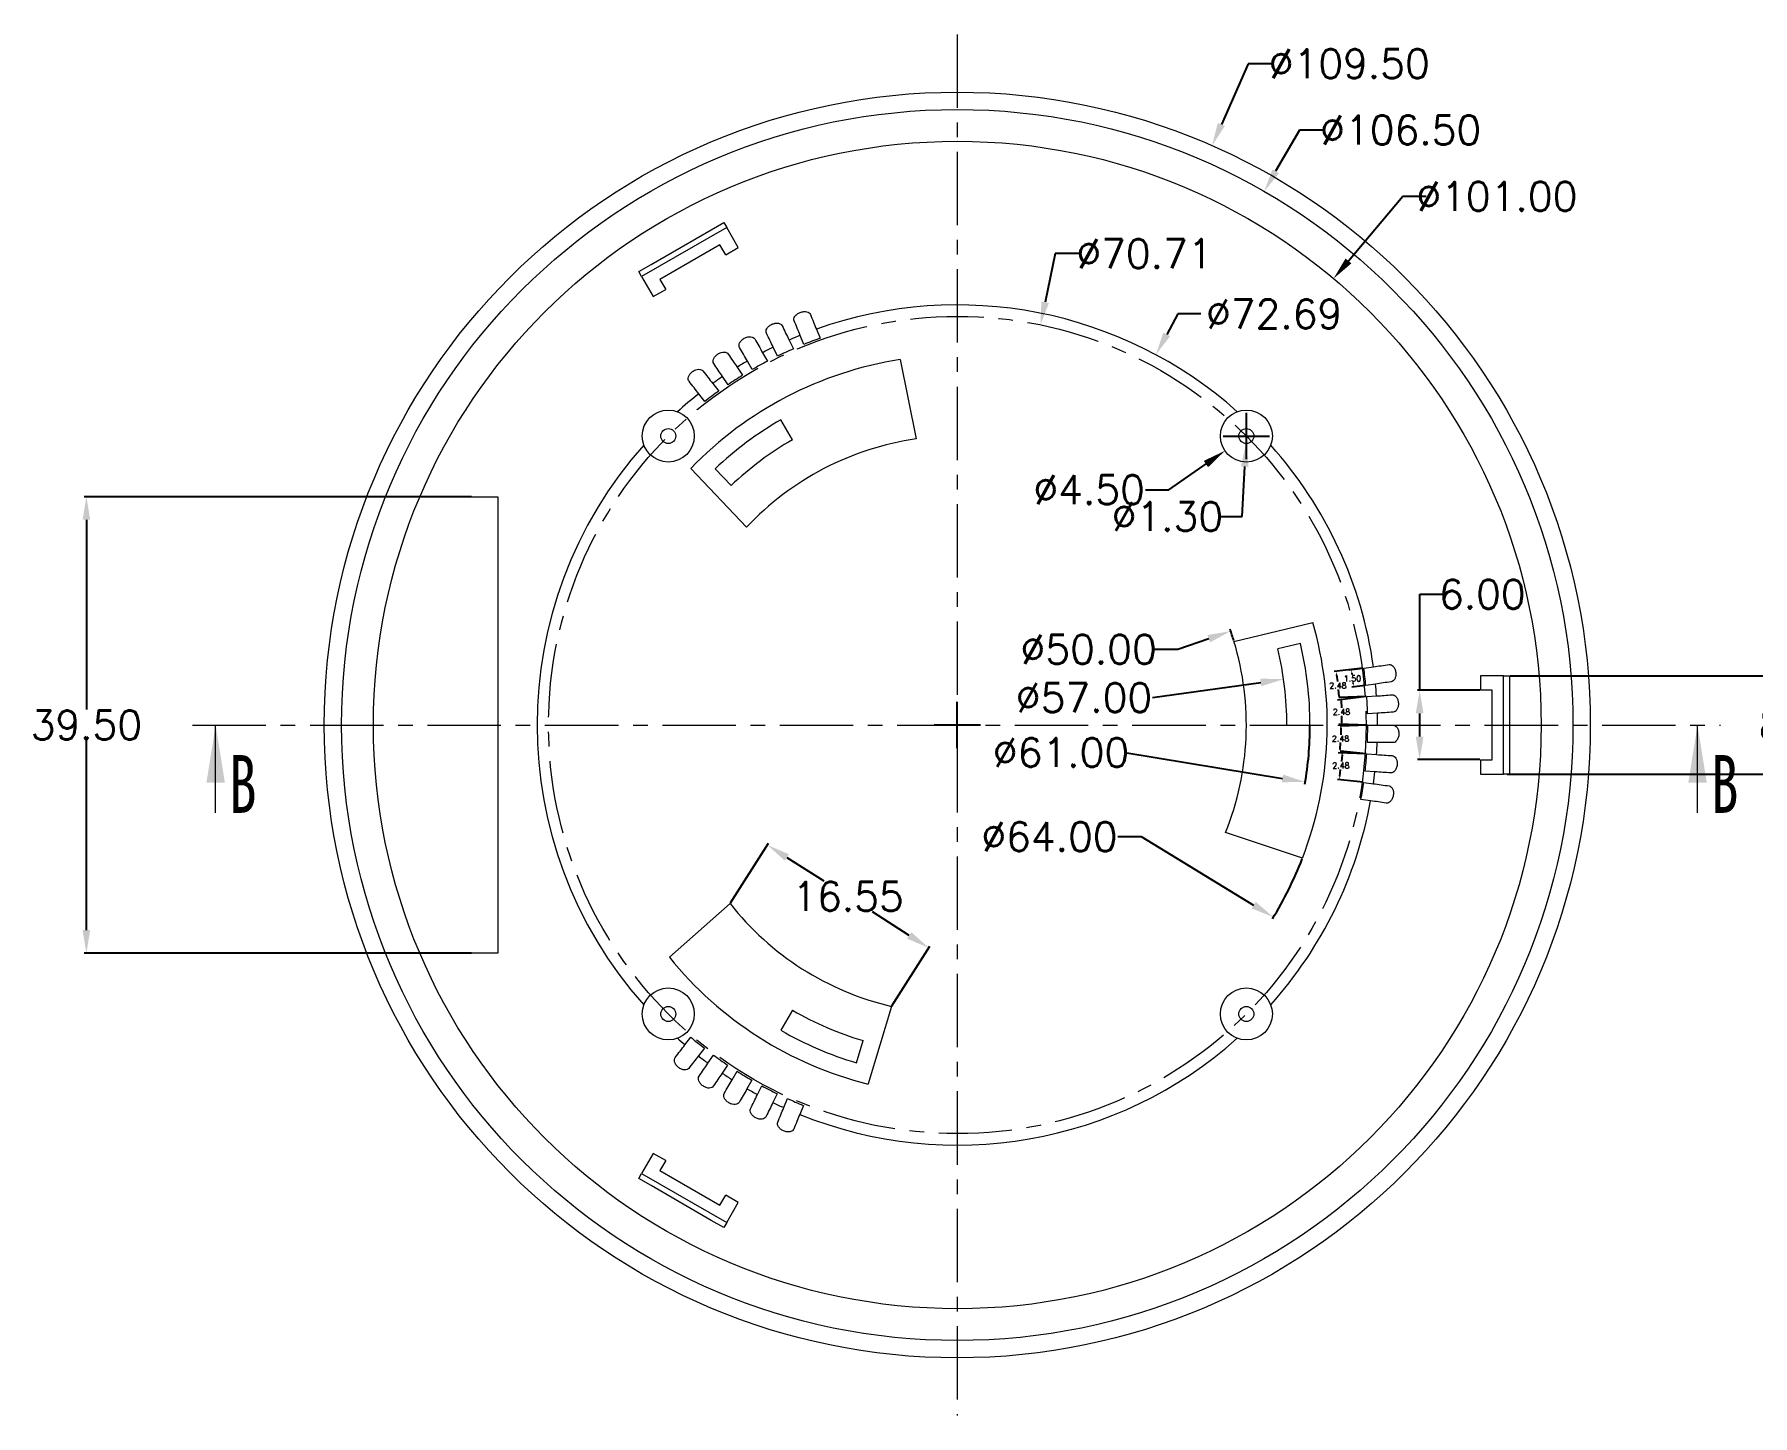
# Model space of a CAD drawing. Header units: inches. Extents: x 1184 to 3641, y 573 to 1047.
# Drawn here: x 1362.3 to 1510.9, y 822.8 to 942.3 of the extents above; entities that cross this region are included whole.
import ezdxf

# ---------------------------------------------------------------- set-up
doc = ezdxf.new("R2010")
doc.units = ezdxf.units.IN
doc.linetypes.add('CENTER', pattern=[10.16, 6.35, -1.27, 1.27, -1.27])
doc.styles.add('SLDTEXTSTYLE6', font='TXT', dxfattribs={"width": 0.7})
doc.styles.get("Standard").update_dxf_attribs({"font": 'txt', "bigfont": 'gbcbig.shx'})
doc.dimstyles.new('1', dxfattribs={"dimtxt": 0.5, "dimasz": 0.3, "dimexe": 0.18, "dimexo": 0.0625, "dimgap": 0.09, "dimtad": 0, "dimtih": 1, "dimtoh": 1, "dimzin": 0, "dimdsep": 46, "dimtxsty": 'Standard', "dimcen": 0, "dimadec": 0, "dimazin": 2, "dimtfac": 1, "dimtofl": 0, "dimtmove": 0, "dimatfit": 3, "dimfxl": 1, "dimtolj": 1, "dimtzin": 0, "dimarcsym": 0})
doc.dimstyles.new('2.5', dxfattribs={"dimtxt": 2.5, "dimasz": 2, "dimexe": 0.18, "dimexo": 0.0625, "dimgap": 0.09, "dimtad": 0, "dimtih": 1, "dimtoh": 1, "dimzin": 0, "dimdsep": 46, "dimtxsty": 'Standard', "dimcen": 2, "dimadec": 0, "dimazin": 0, "dimtfac": 1, "dimtofl": 0, "dimtmove": 0, "dimatfit": 3, "dimfxl": 1, "dimtolj": 1, "dimtzin": 0, "dimarcsym": 0})

# ---------------------------------------------------------------- blocks, each defined once
blk = doc.blocks.new('*D96')
at = {"color": 0, "lineweight": -2, "transparency": 16777216}
for p, q in [((1467.31, 939.75), (1465, 934.49)), ((1469.31, 939.75), (1467.31, 939.75)), ((1442.16, 880.54), (1442.16, 884.54)), ((1440.16, 882.54), (1444.16, 882.54))]:
    blk.add_line(p, q, dxfattribs=at)
at = {"color": 0, "transparency": 16777216}
blk.add_solid([(1464.69, 934.62), (1465.3, 934.36), (1464.19, 932.66)], dxfattribs=at)
at = {"layer": 'Defpoints', "color": 0, "transparency": 16777216}
for p in [(1464.19, 932.66), (1420.13, 832.42)]:
    blk.add_point(p, dxfattribs=at)
at = {"color": 0, "transparency": 16777216, "insert": (1476.06, 939.75), "char_height": 2.5, "attachment_point": 5}
blk.add_mtext('\\A1;∅109.50', dxfattribs=at)
blk = doc.blocks.new('*D97')
at = {"color": 0, "lineweight": -2, "transparency": 16777216}
for p, q in [((1471.75, 934.01), (1469.69, 930.44)), ((1473.75, 934.01), (1471.75, 934.01)), ((1442.16, 880.54), (1442.16, 884.54)), ((1440.16, 882.54), (1444.16, 882.54))]:
    blk.add_line(p, q, dxfattribs=at)
at = {"color": 0, "transparency": 16777216}
blk.add_solid([(1469.41, 930.6), (1469.98, 930.27), (1468.7, 928.7)], dxfattribs=at)
at = {"layer": 'Defpoints', "color": 0, "transparency": 16777216}
for p in [(1468.7, 928.7), (1415.62, 836.37)]:
    blk.add_point(p, dxfattribs=at)
at = {"color": 0, "transparency": 16777216, "insert": (1480.51, 934.01), "char_height": 2.5, "attachment_point": 5}
blk.add_mtext('\\A1;∅106.50', dxfattribs=at)
blk = doc.blocks.new('*D98')
at = {"color": 0, "lineweight": -2, "transparency": 16777216}
for p, q in [((1480.7, 928.27), (1475.99, 922.68)), ((1482.7, 928.27), (1480.7, 928.27)), ((1442.16, 880.54), (1442.16, 884.54)), ((1440.16, 882.54), (1444.16, 882.54))]:
    blk.add_line(p, q, dxfattribs=at)
at = {"color": 0, "transparency": 16777216}
blk.add_solid([(1475.74, 922.9), (1476.24, 922.47), (1474.7, 921.16)], dxfattribs=at)
at = {"layer": 'Defpoints', "color": 0, "transparency": 16777216}
for p in [(1474.7, 921.16), (1409.62, 843.92)]:
    blk.add_point(p, dxfattribs=at)
at = {"color": 0, "transparency": 16777216, "insert": (1488.83, 928.27), "char_height": 2.5, "attachment_point": 5}
blk.add_mtext('\\A1;∅101.00', dxfattribs=at)
blk = doc.blocks.new('*D99')
at = {"color": 0, "lineweight": -2, "transparency": 16777216}
for p, q in [((1461.22, 918.1), (1460.28, 916.33)), ((1463.22, 918.1), (1461.22, 918.1)), ((1442.16, 880.54), (1442.16, 884.54)), ((1440.16, 882.54), (1444.16, 882.54))]:
    blk.add_line(p, q, dxfattribs=at)
at = {"color": 0, "transparency": 16777216}
blk.add_solid([(1459.98, 916.49), (1460.57, 916.18), (1459.33, 914.57)], dxfattribs=at)
at = {"layer": 'Defpoints', "color": 0, "transparency": 16777216}
for p in [(1459.33, 914.57), (1424.99, 850.5)]:
    blk.add_point(p, dxfattribs=at)
at = {"color": 0, "transparency": 16777216, "insert": (1469.56, 918.1), "char_height": 2.5, "attachment_point": 5}
blk.add_mtext('\\A1;∅72.69', dxfattribs=at)
blk = doc.blocks.new('*D100')
at = {"color": 0, "lineweight": -2, "transparency": 16777216}
for p, q in [((1467.16, 905.54), (1467.16, 909.54)), ((1465.16, 907.54), (1469.16, 907.54)), ((1460.45, 902.89), (1463.67, 905.12)), ((1458.45, 902.89), (1460.45, 902.89))]:
    blk.add_line(p, q, dxfattribs=at)
at = {"color": 0, "transparency": 16777216}
blk.add_solid([(1463.48, 905.39), (1463.85, 904.84), (1465.31, 906.26)], dxfattribs=at)
at = {"layer": 'Defpoints', "color": 0, "transparency": 16777216}
for p in [(1469.01, 908.82), (1465.31, 906.26)]:
    blk.add_point(p, dxfattribs=at)
at = {"color": 0, "transparency": 16777216, "insert": (1453.56, 902.89), "char_height": 2.5, "attachment_point": 5}
blk.add_mtext('\\A1;∅4.50', dxfattribs=at)
blk = doc.blocks.new('*D101')
at = {"color": 0, "lineweight": -2, "transparency": 16777216}
for p, q in [((1467.16, 905.54), (1467.16, 909.54)), ((1465.16, 907.54), (1469.16, 907.54)), ((1466.79, 900.58), (1467.02, 904.89)), ((1464.79, 900.58), (1466.79, 900.58))]:
    blk.add_line(p, q, dxfattribs=at)
at = {"color": 0, "transparency": 16777216}
blk.add_solid([(1466.69, 904.91), (1467.35, 904.87), (1467.13, 906.89)], dxfattribs=at)
at = {"layer": 'Defpoints', "color": 0, "transparency": 16777216}
for p in [(1467.19, 908.19), (1467.13, 906.89)]:
    blk.add_point(p, dxfattribs=at)
at = {"color": 0, "transparency": 16777216, "insert": (1460.33, 900.58), "char_height": 2.5, "attachment_point": 5}
blk.add_mtext('\\A1;∅1.30', dxfattribs=at)
blk = doc.blocks.new('*D102')
at = {"color": 0, "lineweight": -2, "transparency": 16777216}
for p, q in [((1459.24, 889.09), (1461.24, 889.09)), ((1461.24, 889.09), (1463.91, 890.01))]:
    blk.add_line(p, q, dxfattribs=at)
blk.add_arc((1442.16, 882.54), 25, 16.9614, 19.3633, dxfattribs=at)
at = {"color": 0, "transparency": 16777216}
blk.add_solid([(1463.8, 890.32), (1464.02, 889.69), (1465.8, 890.66)], dxfattribs=at)
at = {"layer": 'Defpoints', "color": 0, "transparency": 16777216}
for p in [(1465.8, 890.66), (1418.51, 874.42)]:
    blk.add_point(p, dxfattribs=at)
at = {"color": 0, "transparency": 16777216, "insert": (1453.52, 889.09), "char_height": 2.5, "attachment_point": 5}
blk.add_mtext('\\A1;∅50.00', dxfattribs=at)
blk = doc.blocks.new('*D103')
at = {"color": 0, "lineweight": -2, "transparency": 16777216}
blk.add_line((1459.05, 884.91), (1468.4, 886.22), dxfattribs=at)
at = {"color": 0, "transparency": 16777216}
blk.add_solid([(1468.36, 886.55), (1468.45, 885.89), (1470.38, 886.5)], dxfattribs=at)
at = {"layer": 'Defpoints', "color": 0, "transparency": 16777216}
for p in [(1470.38, 886.5), (1413.94, 878.57)]:
    blk.add_point(p, dxfattribs=at)
at = {"color": 0, "transparency": 16777216, "insert": (1453.12, 884.91), "char_height": 2.5, "attachment_point": 5}
blk.add_mtext('\\A1;∅57.00', dxfattribs=at)
blk = doc.blocks.new('*D104')
at = {"color": 0, "lineweight": -2, "transparency": 16777216}
blk.add_line((1456.64, 880.16), (1470.28, 877.92), dxfattribs=at)
blk.add_arc((1442.16, 882.54), 30.5, 350.3394, 359.8826, dxfattribs=at)
at = {"color": 0, "transparency": 16777216}
blk.add_solid([(1470.34, 878.25), (1470.23, 877.59), (1472.26, 877.6)], dxfattribs=at)
at = {"layer": 'Defpoints', "color": 0, "transparency": 16777216}
for p in [(1412.06, 887.48), (1472.26, 877.6)]:
    blk.add_point(p, dxfattribs=at)
at = {"color": 0, "transparency": 16777216, "insert": (1451.13, 880.16), "char_height": 2.5, "attachment_point": 5}
blk.add_mtext('\\A1;∅61.00', dxfattribs=at)
blk = doc.blocks.new('*D105')
at = {"color": 0, "lineweight": -2, "transparency": 16777216}
for p, q in [((1456.05, 872.88), (1458.05, 872.88)), ((1458.05, 872.88), (1467.79, 866.95))]:
    blk.add_line(p, q, dxfattribs=at)
blk.add_arc((1442.16, 882.54), 32, 328.3829, 338.7929, dxfattribs=at)
at = {"color": 0, "transparency": 16777216}
blk.add_solid([(1467.97, 867.24), (1467.62, 866.67), (1469.5, 865.92)], dxfattribs=at)
at = {"layer": 'Defpoints', "color": 0, "transparency": 16777216}
for p in [(1414.81, 899.16), (1469.5, 865.92)]:
    blk.add_point(p, dxfattribs=at)
at = {"color": 0, "transparency": 16777216, "insert": (1450.13, 872.88), "char_height": 2.5, "attachment_point": 5}
blk.add_mtext('\\A1;∅64.00', dxfattribs=at)
blk = doc.blocks.new('*D106')
at = {"color": 0, "lineweight": -2, "transparency": 16777216}
for p, q in [((1400.13, 902.29), (1366.65, 902.29)), ((1366.83, 900.29), (1366.83, 883.88)), ((1366.83, 864.79), (1366.83, 881.2)), ((1400.13, 862.79), (1366.65, 862.79))]:
    blk.add_line(p, q, dxfattribs=at)
at = {"color": 0, "transparency": 16777216}
for points in [[(1366.5, 900.29), (1367.16, 900.29), (1366.83, 902.29)], [(1366.5, 864.79), (1367.16, 864.79), (1366.83, 862.79)]]:
    blk.add_solid(points, dxfattribs=at)
at = {"layer": 'Defpoints', "color": 0, "transparency": 16777216}
for p in [(1400.19, 902.29), (1366.83, 862.79), (1400.19, 862.79)]:
    blk.add_point(p, dxfattribs=at)
at = {"color": 0, "transparency": 16777216, "insert": (1366.83, 882.54), "char_height": 2.5, "attachment_point": 5}
blk.add_mtext('\\A1;39.50', dxfattribs=at)
blk = doc.blocks.new('*D107')
at = {"color": 0, "lineweight": -2, "transparency": 16777216}
for p, q in [((1422.53, 867.15), (1425.82, 872.31)), ((1427.41, 871.08), (1430.6, 869.05)), ((1438, 864.33), (1434.81, 866.37)), ((1436.49, 858.25), (1439.78, 863.41))]:
    blk.add_line(p, q, dxfattribs=at)
at = {"color": 0, "transparency": 16777216}
for points in [[(1427.59, 871.36), (1427.23, 870.8), (1425.73, 872.16)], [(1438.18, 864.62), (1437.82, 864.05), (1439.69, 863.26)]]:
    blk.add_solid(points, dxfattribs=at)
at = {"layer": 'Defpoints', "color": 0, "transparency": 16777216}
for p in [(1425.73, 872.16), (1422.5, 867.09), (1436.46, 858.2)]:
    blk.add_point(p, dxfattribs=at)
at = {"color": 0, "transparency": 16777216, "insert": (1432.71, 867.71), "char_height": 2.5, "attachment_point": 5}
blk.add_mtext('\\A1;16.55', dxfattribs=at)
blk = doc.blocks.new('*D108')
at = {"color": 0, "lineweight": -2, "transparency": 16777216}
for p, q in [((1489.97, 886.79), (1515.41, 886.79)), ((1515.23, 884.79), (1515.23, 883.88)), ((1515.23, 880.29), (1515.23, 881.2)), ((1489.72, 878.29), (1515.41, 878.29))]:
    blk.add_line(p, q, dxfattribs=at)
at = {"color": 0, "transparency": 16777216}
for points in [[(1514.89, 884.79), (1515.56, 884.79), (1515.23, 886.79)], [(1514.89, 880.29), (1515.56, 880.29), (1515.23, 878.29)]]:
    blk.add_solid(points, dxfattribs=at)
at = {"layer": 'Defpoints', "color": 0, "transparency": 16777216}
for p in [(1489.91, 886.79), (1515.23, 886.79), (1489.66, 878.29)]:
    blk.add_point(p, dxfattribs=at)
at = {"color": 0, "transparency": 16777216, "insert": (1515.23, 882.54), "char_height": 2.5, "attachment_point": 5}
blk.add_mtext('\\A1;8.50', dxfattribs=at)
blk = doc.blocks.new('*D109')
at = {"color": 0, "lineweight": -2, "transparency": 16777216}
for p, q in [((1482.15, 885.54), (1482.15, 893.85)), ((1482.15, 893.85), (1484.15, 893.85)), ((1487.35, 885.54), (1481.97, 885.54)), ((1482.15, 881.54), (1482.15, 883.54)), ((1487.35, 879.54), (1481.97, 879.54))]:
    blk.add_line(p, q, dxfattribs=at)
at = {"color": 0, "transparency": 16777216}
for points in [[(1481.81, 883.54), (1482.48, 883.54), (1482.15, 885.54)], [(1481.81, 881.54), (1482.48, 881.54), (1482.15, 879.54)]]:
    blk.add_solid(points, dxfattribs=at)
at = {"layer": 'Defpoints', "color": 0, "transparency": 16777216}
for p in [(1482.15, 885.54), (1487.41, 885.54), (1487.41, 879.54)]:
    blk.add_point(p, dxfattribs=at)
at = {"color": 0, "transparency": 16777216, "insert": (1487.57, 893.85), "char_height": 2.5, "attachment_point": 5}
blk.add_mtext('\\A1;6.00', dxfattribs=at)
blk = doc.blocks.new('*D121')
at = {"color": 0, "lineweight": -2, "transparency": 16777216}
for p, q in [((1450.63, 923.32), (1449.76, 919.11)), ((1452.63, 923.32), (1450.63, 923.32)), ((1442.16, 880.54), (1442.16, 884.54)), ((1440.16, 882.54), (1444.16, 882.54))]:
    blk.add_line(p, q, dxfattribs=at)
at = {"color": 0, "transparency": 16777216}
blk.add_solid([(1449.43, 919.18), (1450.08, 919.04), (1449.35, 917.15)], dxfattribs=at)
at = {"layer": 'Defpoints', "color": 0, "transparency": 16777216}
for p in [(1449.35, 917.15), (1434.97, 847.92)]:
    blk.add_point(p, dxfattribs=at)
at = {"color": 0, "transparency": 16777216, "insert": (1458.35, 923.32), "char_height": 2.5, "attachment_point": 5}
blk.add_mtext('\\A1;∅70.71', dxfattribs=at)
blk = doc.blocks.new('*D235')
at = {"color": 0, "lineweight": -2, "transparency": 16777216}
for p, q in [((1477.22, 887.44), (1476.06, 887.28)), ((1477.43, 885.96), (1476.27, 885.8)), ((1476.28, 887.01), (1476.29, 886.9)), ((1476.4, 886.12), (1476.39, 886.22))]:
    blk.add_line(p, q, dxfattribs=at)
at = {"color": 0, "transparency": 16777216}
for points in [[(1476.33, 887.02), (1476.23, 887), (1476.24, 887.31)], [(1476.45, 886.12), (1476.35, 886.11), (1476.44, 885.82)]]:
    blk.add_solid(points, dxfattribs=at)
at = {"layer": 'Defpoints', "color": 0, "transparency": 16777216}
for p in [(1476.24, 887.31), (1477.28, 887.45), (1477.49, 885.97)]:
    blk.add_point(p, dxfattribs=at)
at = {"color": 0, "transparency": 16777216, "insert": (1476.34, 886.56), "char_height": 0.5, "attachment_point": 5}
blk.add_mtext('\\A1;1.50', dxfattribs=at)
blk = doc.blocks.new('*D236')
at = {"color": 0, "lineweight": -2, "transparency": 16777216}
for p, q in [((1477.22, 887.45), (1474.76, 887.16)), ((1474.97, 886.88), (1475.04, 886.29)), ((1477.51, 884.99), (1475.05, 884.7)), ((1475.19, 885.01), (1475.12, 885.61))]:
    blk.add_line(p, q, dxfattribs=at)
at = {"color": 0, "transparency": 16777216}
for points in [[(1475.02, 886.88), (1474.92, 886.87), (1474.94, 887.18)], [(1475.24, 885.02), (1475.14, 885.01), (1475.23, 884.72)]]:
    blk.add_solid(points, dxfattribs=at)
at = {"layer": 'Defpoints', "color": 0, "transparency": 16777216}
for p in [(1477.28, 887.45), (1475.23, 884.72), (1477.57, 884.99)]:
    blk.add_point(p, dxfattribs=at)
at = {"color": 0, "transparency": 16777216, "insert": (1475.08, 885.95), "char_height": 0.5, "attachment_point": 5}
blk.add_mtext('\\A1;2.48', dxfattribs=at)
blk = doc.blocks.new('*D237')
at = {"color": 0, "lineweight": -2, "transparency": 16777216}
for p, q in [((1477.51, 884.99), (1475.17, 884.91)), ((1475.36, 884.62), (1475.38, 884.02)), ((1475.43, 882.74), (1475.41, 883.34)), ((1477.6, 882.51), (1475.26, 882.43))]:
    blk.add_line(p, q, dxfattribs=at)
at = {"color": 0, "transparency": 16777216}
for points in [[(1475.41, 884.62), (1475.31, 884.62), (1475.35, 884.92)], [(1475.48, 882.74), (1475.38, 882.74), (1475.44, 882.44)]]:
    blk.add_solid(points, dxfattribs=at)
at = {"layer": 'Defpoints', "color": 0, "transparency": 16777216}
for p in [(1477.57, 884.99), (1475.44, 882.44), (1477.66, 882.52)]:
    blk.add_point(p, dxfattribs=at)
at = {"color": 0, "transparency": 16777216, "insert": (1475.39, 883.68), "char_height": 0.5, "attachment_point": 5}
blk.add_mtext('\\A1;2.48', dxfattribs=at)
blk = doc.blocks.new('*D238')
at = {"color": 0, "lineweight": -2, "transparency": 16777216}
for p, q in [((1477.6, 882.52), (1475.17, 882.61)), ((1475.34, 882.3), (1475.32, 881.7)), ((1477.51, 880.04), (1475.09, 880.13)), ((1475.28, 880.42), (1475.3, 881.02))]:
    blk.add_line(p, q, dxfattribs=at)
at = {"color": 0, "transparency": 16777216}
for points in [[(1475.29, 882.3), (1475.39, 882.3), (1475.35, 882.6)], [(1475.23, 880.42), (1475.33, 880.42), (1475.27, 880.12)]]:
    blk.add_solid(points, dxfattribs=at)
at = {"layer": 'Defpoints', "color": 0, "transparency": 16777216}
for p in [(1477.66, 882.52), (1475.27, 880.12), (1477.57, 880.04)]:
    blk.add_point(p, dxfattribs=at)
at = {"color": 0, "transparency": 16777216, "insert": (1475.31, 881.36), "char_height": 0.5, "attachment_point": 5}
blk.add_mtext('\\A1;2.48', dxfattribs=at)
blk = doc.blocks.new('*D239')
at = {"color": 0, "lineweight": -2, "transparency": 16777216}
for p, q in [((1477.51, 880.05), (1475.29, 880.28)), ((1475.44, 879.96), (1475.38, 879.37)), ((1475.24, 878.1), (1475.3, 878.69)), ((1477.25, 877.58), (1475.03, 877.82))]:
    blk.add_line(p, q, dxfattribs=at)
at = {"color": 0, "transparency": 16777216}
for points in [[(1475.39, 879.97), (1475.49, 879.96), (1475.47, 880.26)], [(1475.19, 878.1), (1475.29, 878.09), (1475.21, 877.8)]]:
    blk.add_solid(points, dxfattribs=at)
at = {"layer": 'Defpoints', "color": 0, "transparency": 16777216}
for p in [(1477.57, 880.04), (1475.21, 877.8), (1477.31, 877.58)]:
    blk.add_point(p, dxfattribs=at)
at = {"color": 0, "transparency": 16777216, "insert": (1475.34, 879.03), "char_height": 0.5, "attachment_point": 5}
blk.add_mtext('\\A1;2.48', dxfattribs=at)

msp = doc.modelspace()

# ---------------------------------------------------------------- linework, layer by layer
at = {"color": 1, "linetype": 'CENTER', "lineweight": 0}
for p, q in [((1442.159, 942.288), (1442.159, 822.788)), ((1376.011, 882.538), (1508.183, 882.538))]:
    msp.add_line(p, q, dxfattribs=at)
at = {"color": 7, "linetype": 'Continuous', "lineweight": 15}
for p, q in [((1420.882, 925.391), (1421.965, 926.016)), ((1421.965, 926.016), (1422.215, 925.583)), ((1422.215, 925.583), (1414.854, 921.333)), ((1415.686, 922.391), (1420.882, 925.391)), ((1423.215, 923.851), (1422.215, 925.583)), ((1421.632, 924.092), (1416.436, 921.092)), ((1422.132, 923.226), (1421.632, 924.092)), ((1422.132, 923.226), (1423.215, 923.851)), ((1414.604, 921.766), (1415.686, 922.391)), ((1414.854, 921.333), (1414.604, 921.766)), ((1414.854, 921.333), (1415.854, 919.601)), ((1415.854, 919.601), (1416.936, 920.226)), ((1416.436, 921.092), (1416.936, 920.226)), ((1427.608, 915.843), (1427.979, 915.083)), ((1428.88, 915.461), (1428.564, 916.245)), ((1429.967, 916.777), (1430.283, 915.993)), ((1424.428, 913.293), (1424.005, 914.025)), ((1425.32, 914.747), (1425.743, 914.015)), ((1426.616, 914.455), (1426.246, 915.215)), ((1437.206, 914.152), (1438.614, 907.286)), ((1422.326, 911.981), (1421.853, 912.682)), ((1423.114, 913.494), (1423.587, 912.793)), ((1420.32, 910.526), (1419.8, 911.192)), ((1421.001, 912.09), (1421.522, 911.424)), ((1427.909, 907.22), (1426.909, 908.952)), ((1423.93, 899.646), (1419.115, 904.741)), ((1421.211, 904.707), (1422.585, 903.253)), ((1395.681, 902.288), (1402.409, 902.288)), ((1402.409, 902.288), (1402.409, 862.788)), ((1466.09, 889.772), (1472.909, 891.394)), ((1471.831, 889.595), (1469.886, 889.133)), ((1477.317, 887.458), (1478.154, 887.575)), ((1478.331, 886.085), (1477.493, 885.968)), ((1487.409, 886.788), (1487.409, 885.538)), ((1489.409, 886.788), (1487.409, 886.788)), ((1489.409, 878.288), (1489.409, 886.788)), ((1489.409, 886.788), (1489.909, 886.788)), ((1489.909, 886.788), (1489.909, 885.538)), ((1477.574, 884.993), (1478.417, 885.052)), ((1488.409, 885.538), (1487.409, 885.538)), ((1488.409, 879.538), (1488.409, 885.538)), ((1489.909, 885.538), (1489.909, 879.538)), ((1478.49, 883.554), (1477.646, 883.495)), ((1470.659, 882.538), (1472.659, 882.538)), ((1477.659, 882.517), (1478.504, 882.517)), ((1477.571, 880.04), (1478.414, 879.981)), ((1478.473, 881.017), (1477.627, 881.017)), ((1478.278, 878.487), (1477.434, 878.546)), ((1487.409, 879.538), (1487.409, 878.288)), ((1487.409, 879.538), (1488.409, 879.538)), ((1489.909, 879.538), (1489.909, 878.288)), ((1477.311, 877.576), (1478.148, 877.459)), ((1487.409, 878.288), (1489.409, 878.288)), ((1489.909, 878.288), (1489.409, 878.288)), ((1477.907, 875.978), (1477.07, 876.095)), ((1472.015, 871.021), (1465.363, 873.234)), ((1417.257, 862.441), (1422.5, 867.095)), ((1402.409, 862.788), (1395.681, 862.788)), ((1427.909, 857.856), (1426.909, 856.124)), ((1436.458, 858.197), (1434.453, 851.48)), ((1418.603, 854.859), (1419.124, 855.526)), ((1420.286, 854.577), (1419.766, 853.911)), ((1433.435, 853.313), (1434.007, 855.229)), ((1420.592, 853.284), (1421.065, 853.985)), ((1422.29, 853.119), (1421.817, 852.419)), ((1422.685, 851.851), (1423.108, 852.583)), ((1424.391, 851.805), (1423.968, 851.073)), ((1424.873, 850.567), (1425.244, 851.327)), ((1426.578, 850.64), (1426.207, 849.881)), ((1427.145, 849.439), (1427.462, 850.223)), ((1428.841, 849.631), (1428.524, 848.847)), ((1415.854, 845.476), (1414.854, 843.743)), ((1416.936, 844.851), (1415.854, 845.476)), ((1416.936, 844.851), (1416.436, 843.985)), ((1414.604, 843.31), (1414.854, 843.743)), ((1415.686, 842.685), (1414.604, 843.31)), ((1414.854, 843.743), (1422.215, 839.493)), ((1420.882, 839.685), (1415.686, 842.685)), ((1416.436, 843.985), (1421.632, 840.985)), ((1421.632, 840.985), (1422.132, 841.851)), ((1423.215, 841.226), (1422.132, 841.851)), ((1422.215, 839.493), (1423.215, 841.226)), ((1421.965, 839.06), (1420.882, 839.685)), ((1422.215, 839.493), (1421.965, 839.06))]:
    msp.add_line(p, q, dxfattribs=at)
at = {"color": 7, "linetype": 'Continuous', "lineweight": 0}
for p, q in [((1378.011, 874.938), (1378.011, 882.538)), ((1506.183, 874.938), (1506.183, 882.538))]:
    msp.add_line(p, q, dxfattribs=at)
at = {"color": 7, "linetype": 'Continuous', "lineweight": 15}
for centre, radius in [((1442.159, 882.538), 54.75), ((1442.159, 882.538), 53.25), ((1442.159, 882.538), 50.5), ((1417.159, 907.538), 2.25), ((1467.159, 907.538), 2.25), ((1417.159, 907.538), 0.65), ((1467.159, 907.538), 0.65), ((1417.159, 857.538), 2.25), ((1467.159, 857.538), 2.25), ((1417.159, 857.538), 0.65), ((1467.159, 857.538), 0.65)]:
    msp.add_circle(centre, radius, dxfattribs=at)
at = {"color": 1, "linetype": 'CENTER', "lineweight": 0}
msp.add_circle((1442.159, 882.538), 35.355, dxfattribs=at)
at = {"color": 7, "linetype": 'Continuous', "lineweight": 15}
for radius, start, end in [(36.345, 48.2299, 109.60088), (36.345, 111.96622, 113.60088), (35.5, 109.54371, 111.96542), (32, 98.9048, 136.06508), (36.345, 119.96622, 121.60088), (35.5, 117.54371, 119.96542), (36.345, 115.96622, 117.60088), (35.5, 113.54371, 115.96542), (36.345, 123.96622, 125.60088), (35.5, 121.54371, 123.96542), (36.345, 127.96622, 131.7701), (35.5, 125.54371, 127.96542), (30.5, 120, 133.37835), (36.345, 138.2299, 221.7701), (28.5, 120, 133.37835), (25, 98.15171, 136.81816), (36.345, 7.96622, 41.7701), (32, 338.9048, 16.06508), (25, 338.15171, 16.81816), (28.5, 0, 13.37835), (30.5, 0, 13.37835), (35.5, 5.54371, 7.96542), (36.345, 3.96622, 5.60088), (35.5, 1.54371, 3.96542), (36.345, 359.96622, 1.60088), (35.5, 357.54371, 359.96542), (35.5, 353.54371, 355.96542), (36.345, 355.96622, 357.60088), (36.345, 351.96622, 353.60088), (35.5, 349.54371, 351.96542), (36.345, 318.2299, 349.60088), (25, 218.15171, 256.81816), (32, 218.9048, 256.06508), (28.5, 240, 253.37835), (30.5, 240, 253.37835), (36.345, 228.2299, 229.60088), (35.5, 229.54371, 231.96542), (36.345, 247.96622, 311.7701), (36.345, 231.96622, 233.60088), (35.5, 233.54371, 235.96542), (36.345, 235.96622, 237.60088), (35.5, 237.54371, 239.96542), (36.345, 239.96622, 241.60088), (35.5, 241.54371, 243.96542), (35.5, 245.54371, 247.96542), (36.345, 243.96622, 245.60088)]:
    msp.add_arc((1442.159, 882.538), radius, start, end, dxfattribs=at)
for points in [[(1425.645, 916.445), (1425.62, 916.498), (1425.61, 916.556), (1425.62, 916.684), (1425.641, 916.753), (1425.719, 916.893), (1425.775, 916.964), (1425.924, 917.097), (1426.014, 917.157), (1426.21, 917.247), (1426.315, 917.278), (1426.511, 917.305), (1426.604, 917.303), (1426.844, 917.258), (1426.956, 917.18), (1427.007, 917.075)], [(1428.051, 917.515), (1428.029, 917.569), (1428.023, 917.627), (1428.042, 917.755), (1428.068, 917.822), (1428.155, 917.956), (1428.217, 918.023), (1428.374, 918.146), (1428.469, 918.199), (1428.67, 918.275), (1428.776, 918.298), (1428.975, 918.312), (1429.067, 918.303), (1429.303, 918.242), (1429.409, 918.156), (1429.453, 918.048)], [(1423.32, 915.211), (1423.291, 915.261), (1423.277, 915.319), (1423.278, 915.447), (1423.295, 915.517), (1423.362, 915.662), (1423.414, 915.738), (1423.553, 915.881), (1423.639, 915.946), (1423.828, 916.05), (1423.93, 916.088), (1424.124, 916.129), (1424.217, 916.133), (1424.459, 916.105), (1424.576, 916.035), (1424.635, 915.934)], [(1421.087, 913.817), (1421.055, 913.865), (1421.036, 913.922), (1421.029, 914.05), (1421.04, 914.121), (1421.097, 914.27), (1421.144, 914.349), (1421.272, 914.502), (1421.354, 914.573), (1421.535, 914.69), (1421.634, 914.734), (1421.825, 914.789), (1421.917, 914.8), (1422.161, 914.789), (1422.283, 914.727), (1422.348, 914.63)], [(1418.957, 912.271), (1418.921, 912.317), (1418.898, 912.372), (1418.882, 912.499), (1418.889, 912.571), (1418.935, 912.724), (1418.976, 912.806), (1419.094, 912.967), (1419.17, 913.044), (1419.342, 913.173), (1419.438, 913.224), (1419.625, 913.292), (1419.716, 913.309), (1419.96, 913.315), (1420.086, 913.262), (1420.157, 913.17)], [(1479.51, 887.766), (1479.567, 887.774), (1479.626, 887.766), (1479.745, 887.716), (1479.804, 887.675), (1479.913, 887.558), (1479.963, 887.482), (1480.044, 887.299), (1480.072, 887.195), (1480.098, 886.981), (1480.094, 886.872), (1480.06, 886.676), (1480.029, 886.589), (1479.913, 886.375), (1479.804, 886.292), (1479.688, 886.276)], [(1479.783, 885.148), (1479.842, 885.152), (1479.899, 885.139), (1480.014, 885.082), (1480.07, 885.036), (1480.171, 884.912), (1480.216, 884.833), (1480.284, 884.645), (1480.305, 884.539), (1480.315, 884.324), (1480.304, 884.215), (1480.256, 884.022), (1480.22, 883.938), (1480.088, 883.732), (1479.974, 883.657), (1479.857, 883.649)], [(1479.874, 882.517), (1479.932, 882.517), (1479.989, 882.501), (1480.099, 882.435), (1480.152, 882.386), (1480.244, 882.255), (1480.283, 882.172), (1480.338, 881.98), (1480.352, 881.873), (1480.347, 881.658), (1480.328, 881.55), (1480.267, 881.361), (1480.224, 881.279), (1480.079, 881.083), (1479.96, 881.017), (1479.843, 881.017)], [(1479.78, 879.886), (1479.839, 879.882), (1479.894, 879.862), (1480, 879.789), (1480.049, 879.736), (1480.131, 879.599), (1480.165, 879.514), (1480.206, 879.319), (1480.212, 879.211), (1480.192, 878.996), (1480.167, 878.89), (1480.092, 878.706), (1480.044, 878.627), (1479.885, 878.442), (1479.762, 878.384), (1479.645, 878.392)], [(1479.504, 877.268), (1479.561, 877.26), (1479.616, 877.236), (1479.716, 877.156), (1479.761, 877.099), (1479.834, 876.957), (1479.862, 876.87), (1479.889, 876.672), (1479.887, 876.564), (1479.853, 876.351), (1479.82, 876.248), (1479.732, 876.069), (1479.679, 875.994), (1479.508, 875.82), (1479.38, 875.771), (1479.265, 875.787)], [(1418.923, 852.832), (1418.887, 852.786), (1418.839, 852.751), (1418.719, 852.704), (1418.648, 852.693), (1418.488, 852.702), (1418.399, 852.721), (1418.215, 852.796), (1418.121, 852.852), (1417.954, 852.988), (1417.881, 853.068), (1417.77, 853.233), (1417.732, 853.317), (1417.667, 853.552), (1417.688, 853.687), (1417.76, 853.779)], [(1421.052, 851.283), (1421.019, 851.235), (1420.974, 851.197), (1420.858, 851.142), (1420.787, 851.126), (1420.627, 851.123), (1420.537, 851.136), (1420.348, 851.199), (1420.251, 851.247), (1420.075, 851.372), (1419.996, 851.447), (1419.874, 851.603), (1419.83, 851.685), (1419.748, 851.915), (1419.76, 852.051), (1419.825, 852.147)], [(1423.283, 849.887), (1423.254, 849.837), (1423.212, 849.795), (1423.099, 849.733), (1423.03, 849.712), (1422.871, 849.698), (1422.78, 849.704), (1422.587, 849.753), (1422.487, 849.795), (1422.303, 849.907), (1422.219, 849.976), (1422.086, 850.124), (1422.036, 850.202), (1421.939, 850.426), (1421.941, 850.562), (1422, 850.664)], [(1425.607, 848.65), (1425.581, 848.597), (1425.542, 848.554), (1425.434, 848.483), (1425.367, 848.457), (1425.209, 848.432), (1425.118, 848.433), (1424.921, 848.468), (1424.819, 848.503), (1424.627, 848.601), (1424.539, 848.665), (1424.396, 848.803), (1424.341, 848.877), (1424.228, 849.094), (1424.221, 849.23), (1424.272, 849.335)], [(1428.011, 847.578), (1427.989, 847.524), (1427.953, 847.477), (1427.851, 847.399), (1427.785, 847.369), (1427.63, 847.333), (1427.538, 847.327), (1427.34, 847.348), (1427.235, 847.376), (1427.037, 847.461), (1426.945, 847.518), (1426.793, 847.646), (1426.732, 847.716), (1426.605, 847.924), (1426.588, 848.06), (1426.632, 848.168)]]:
    msp.add_open_spline(points, degree=3, knots=[0, 0, 0, 0, 0.125, 0.125, 0.25, 0.25, 0.375, 0.375, 0.5, 0.5, 0.625, 0.625, 0.75, 0.75, 1, 1, 1, 1], dxfattribs=at)
for points in [[(1427.007, 917.075), (1427.214, 916.652), (1427.414, 916.24), (1427.608, 915.843)], [(1428.564, 916.245), (1428.399, 916.654), (1428.227, 917.078), (1428.051, 917.515)], [(1429.453, 918.048), (1429.63, 917.611), (1429.801, 917.187), (1429.967, 916.777)], [(1424.635, 915.934), (1424.87, 915.526), (1425.099, 915.13), (1425.32, 914.747)], [(1426.246, 915.215), (1426.052, 915.611), (1425.852, 916.022), (1425.645, 916.445)], [(1422.348, 914.63), (1422.611, 914.24), (1422.867, 913.86), (1423.114, 913.494)], [(1424.005, 914.025), (1423.785, 914.407), (1423.556, 914.803), (1423.32, 915.211)], [(1420.157, 913.17), (1420.448, 912.799), (1420.729, 912.438), (1421.001, 912.09)], [(1421.853, 912.682), (1421.606, 913.047), (1421.351, 913.427), (1421.087, 913.817)], [(1419.8, 911.192), (1419.528, 911.539), (1419.247, 911.9), (1418.957, 912.271)], [(1478.154, 887.575), (1478.59, 887.637), (1479.043, 887.7), (1479.51, 887.766)], [(1479.688, 886.276), (1479.221, 886.211), (1478.768, 886.147), (1478.331, 886.085)], [(1478.417, 885.052), (1478.857, 885.083), (1479.314, 885.115), (1479.783, 885.148)], [(1479.857, 883.649), (1479.387, 883.616), (1478.931, 883.584), (1478.49, 883.554)], [(1478.504, 882.517), (1478.945, 882.517), (1479.403, 882.517), (1479.874, 882.517)], [(1478.414, 879.981), (1478.854, 879.951), (1479.311, 879.919), (1479.78, 879.886)], [(1479.843, 881.017), (1479.372, 881.017), (1478.914, 881.017), (1478.473, 881.017)], [(1479.645, 878.392), (1479.175, 878.425), (1478.718, 878.457), (1478.278, 878.487)], [(1478.148, 877.459), (1478.584, 877.397), (1479.037, 877.334), (1479.504, 877.268)], [(1479.265, 875.787), (1478.798, 875.853), (1478.345, 875.916), (1477.907, 875.978)], [(1417.76, 853.779), (1418.05, 854.151), (1418.332, 854.512), (1418.603, 854.859)], [(1419.766, 853.911), (1419.494, 853.563), (1419.213, 853.203), (1418.923, 852.832)], [(1419.825, 852.147), (1420.089, 852.538), (1420.345, 852.918), (1420.592, 853.284)], [(1421.817, 852.419), (1421.571, 852.053), (1421.315, 851.674), (1421.052, 851.283)], [(1422, 850.664), (1422.235, 851.072), (1422.464, 851.468), (1422.685, 851.851)], [(1423.968, 851.073), (1423.747, 850.691), (1423.519, 850.295), (1423.283, 849.887)], [(1424.272, 849.335), (1424.479, 849.759), (1424.679, 850.17), (1424.873, 850.567)], [(1426.207, 849.881), (1426.014, 849.484), (1425.813, 849.073), (1425.607, 848.65)], [(1426.632, 848.168), (1426.808, 848.605), (1426.98, 849.03), (1427.145, 849.439)], [(1428.524, 848.847), (1428.359, 848.439), (1428.188, 848.014), (1428.011, 847.578)]]:
    msp.add_open_spline(points, degree=3, dxfattribs=at)
at = {"color": 7, "linetype": 'Continuous', "lineweight": 0}
for points in [[(1378.011, 882.538), (1378.811, 877.538), (1377.211, 877.538)], [(1506.183, 882.538), (1506.983, 877.538), (1505.383, 877.538)]]:
    msp.add_solid(points, dxfattribs=at)

# ---------------------------------------------------------------- texts
at = {"color": 7, "linetype": 'Continuous', "char_height": 5, "attachment_point": 7, "style": 'SLDTEXTSTYLE6'}
for insert in [(1379.173, 874.938), (1507.345, 874.938)]:
    msp.add_mtext('B', dxfattribs=dict(at, insert=insert))

# ---------------------------------------------------------------- dimensions: what is measured, and where the dimension line sits
for p1, p2, picture, middle in [((1420.126, 832.417), (1464.192, 932.659), '*D96', (1476.065, 939.749)), ((1415.621, 836.372), (1468.697, 928.704), '*D97', (1480.506, 934.014)), ((1409.617, 843.921), (1474.701, 921.155), '*D98', (1488.83, 928.272)), ((1434.967, 847.922), (1449.352, 917.154), '*D121', (1458.348, 923.321)), ((1469.009, 908.819), (1465.309, 906.257), '*D100', (1453.564, 902.889)), ((1467.193, 908.187), (1467.125, 906.889), '*D101', (1460.329, 900.579)), ((1414.815, 899.16), (1469.503, 865.916), '*D105', (1450.126, 872.879)), ((1418.514, 874.419), (1465.804, 890.657), '*D102', (1453.523, 889.089)), ((1412.062, 887.479), (1472.256, 877.597), '*D104', (1456.636, 880.162)), ((1413.936, 878.575), (1470.382, 886.502), '*D103', (1459.048, 884.91))]:
    dim = msp.add_diameter_dim_2p(p1=p1, p2=p2, dimstyle='2.5')
    dim.commit()
    dim.dimension.update_dxf_attribs({"geometry": picture, "text_midpoint": middle, "dimtype": 163})
dim = msp.add_diameter_dim_2p(p1=(1424.988, 850.505), p2=(1459.33, 914.571), dimstyle='2.5')
dim.commit()
dim.dimension.update_dxf_attribs({"geometry": '*D99', "text_midpoint": (1469.56, 918.097)})
for p1, p2, distance, dimstyle, picture, middle in [((1400.189, 902.288), (1400.189, 862.788), -33.359, '2.5', '*D106', (1366.83, 882.538)), ((1477.284, 887.453), (1477.574, 884.993), -2.364, '1', '*D236', (1475.081, 885.947)), ((1477.493, 885.968), (1477.284, 887.453), 1.059, '1', '*D235', (1476.34, 886.563)), ((1477.574, 884.993), (1477.659, 882.517), -2.224, '1', '*D237', (1475.394, 883.679)), ((1477.659, 882.517), (1477.571, 880.04), -2.307, '1', '*D238', (1475.309, 881.361)), ((1477.571, 880.04), (1477.311, 877.576), -2.112, '1', '*D239', (1475.341, 879.03)), ((1436.458, 858.197), (1422.5, 867.095), -6.004, '2.5', '*D107', (1432.706, 867.709))]:
    dim = msp.add_aligned_dim(p1=p1, p2=p2, distance=distance, dimstyle=dimstyle)
    dim.commit()
    dim.dimension.update_dxf_attribs({"geometry": picture, "text_midpoint": middle})
dim = msp.add_linear_dim(base=(1482.147, 885.538), p1=(1487.409, 879.538), p2=(1487.409, 885.538), angle=90, dimstyle='2.5')
dim.commit()
dim.dimension.update_dxf_attribs({"geometry": '*D109', "text_midpoint": (1487.57, 893.852), "dimtype": 160})
dim = msp.add_linear_dim(base=(1515.228, 886.788), p1=(1489.659, 878.288), p2=(1489.909, 886.788), angle=90, dimstyle='2.5')
dim.commit()
dim.dimension.update_dxf_attribs({"geometry": '*D108', "text_midpoint": (1515.228, 882.538)})

doc.saveas('drawing.dxf')
